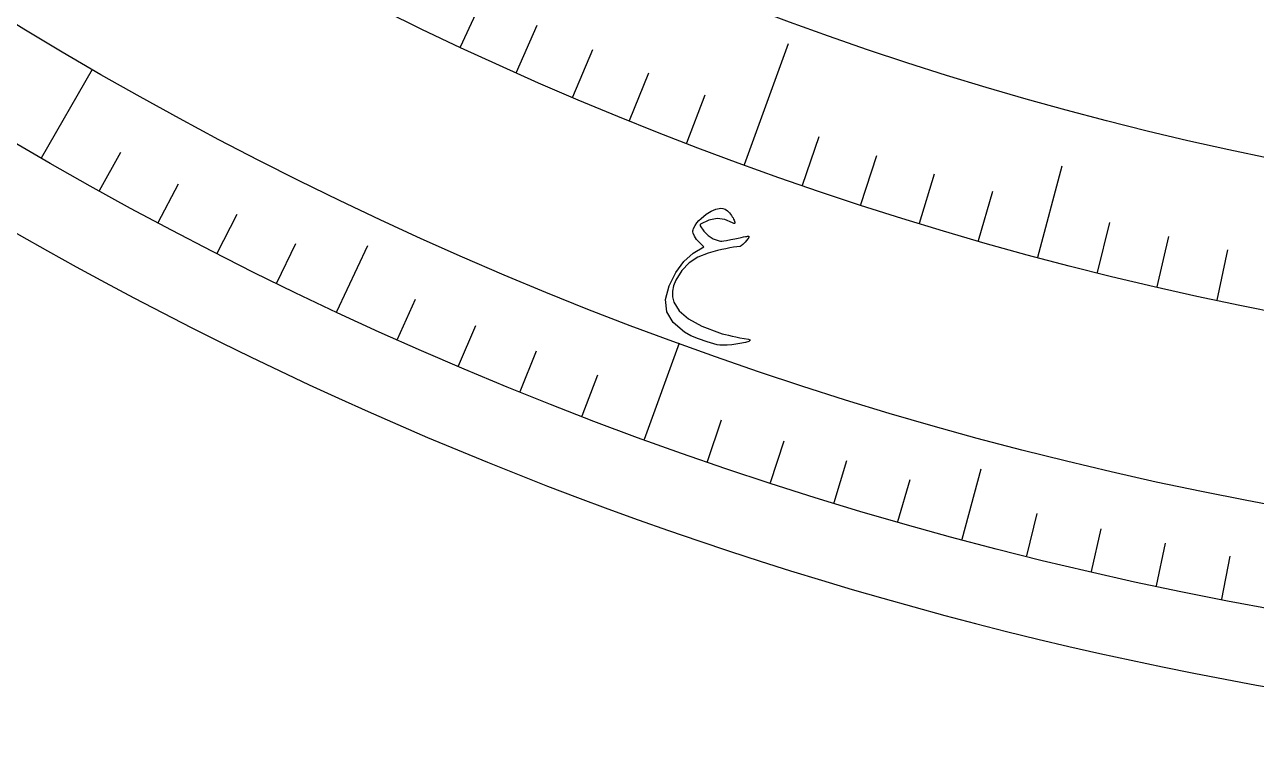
# Model space of a CAD drawing. Header units: millimetres. Extents: x -62 to 62, y -62 to 70.
# Drawn here: x -30.65 to -11.04, y -62 to -50.5 of the extents above; entities that cross this region are included whole.
import ezdxf

# ---------------------------------------------------------------- set-up
doc = ezdxf.new("R2010")
doc.units = ezdxf.units.MM
for name, color, linetype in [('CUT_OUTER', 1, 'Continuous'), ('ENGRAVE', 7, 'Continuous'), ('ENGRAVE_FINE', 8, 'Continuous'), ('TEXT', 5, 'Continuous')]:
    doc.layers.add(name, color=color, linetype=linetype)

msp = doc.modelspace()

# ---------------------------------------------------------------- linework, layer by layer
at = {"layer": 'CUT_OUTER'}
msp.add_arc((0.0001, -0.0001), 61.9999, 178.792518, 0.351695, dxfattribs=at)
at = {"layer": 'ENGRAVE'}
for points in [[(-23.7131, -50.8529), (-23.079, -49.4931)], [(-19.1908, -52.7262), (-18.491, -50.8035)], [(-30.38, -52.6197), (-29.5663, -51.2102)], [(-14.5223, -54.1981), (-14.134, -52.7488)], [(-25.6783, -55.0673), (-25.187, -54.0137)], [(-20.7811, -57.0957), (-20.2245, -55.5664)], [(-15.7258, -58.6897), (-15.425, -57.5668)]]:
    msp.add_lwpolyline(points, dxfattribs=at)
for radius in [60.76, 60.76, 59.1325, 56.11, 56.11, 53.723]:
    msp.add_circle((0, 0), radius, dxfattribs=at)
at = {"layer": 'ENGRAVE_FINE'}
for points in [[(-22.822, -51.259), (-22.4891, -50.5114)], [(-21.9239, -51.6495), (-21.6041, -50.8962)], [(-21.0192, -52.0243), (-20.7126, -51.2655)], [(-20.108, -52.3832), (-19.8147, -51.6192)], [(-18.2676, -53.053), (-18.0012, -52.2792)], [(-29.457, -53.1419), (-29.1189, -52.5318)], [(-17.3389, -53.3638), (-17.086, -52.5854)], [(-16.405, -53.6583), (-16.1657, -52.8756)], [(-28.5251, -53.6479), (-28.1976, -53.032)], [(-15.466, -53.9364), (-15.2404, -53.1497)], [(-27.5845, -54.1376), (-27.2678, -53.5161)], [(-13.5742, -54.4433), (-13.3762, -53.6492)], [(-12.622, -54.6719), (-12.4379, -53.8745)], [(-26.6354, -54.6107), (-26.3297, -53.9838)], [(-11.6659, -54.8839), (-11.4958, -54.0833)], [(-24.7133, -55.507), (-24.4296, -54.8698)], [(-23.7408, -55.9299), (-23.4683, -55.2878)], [(-22.7611, -56.3357), (-22.4998, -55.689)], [(-21.7744, -56.7243), (-21.5245, -56.0732)], [(-19.7815, -57.4497), (-19.5544, -56.7902)], [(-18.7759, -57.7862), (-18.5603, -57.1228)], [(-17.7645, -58.1051), (-17.5606, -57.4381)], [(-16.7477, -58.4063), (-16.5555, -57.7358)], [(-14.6992, -58.9552), (-14.5304, -58.2784)], [(-13.668, -59.2027), (-13.5111, -58.5231)], [(-12.6327, -59.4322), (-12.4877, -58.75)], [(-11.5936, -59.6437), (-11.4605, -58.959)]]:
    msp.add_lwpolyline(points, dxfattribs=at)
at = {"layer": 'TEXT'}
msp.add_lwpolyline([(-19.569, -53.4221), (-19.5331, -53.4251), (-19.4978, -53.4386), (-19.4631, -53.4626), (-19.4289, -53.4971), (-19.4124, -53.5174), (-19.3977, -53.5373), (-19.3848, -53.5566), (-19.3735, -53.5755), (-19.364, -53.5938), (-19.3561, -53.6113), (-19.3498, -53.628), (-19.3452, -53.6441), (-19.3435, -53.6587), (-19.3488, -53.6654), (-19.3609, -53.6643), (-19.38, -53.6553), (-19.5019, -53.6016), (-19.6276, -53.5867), (-19.7574, -53.6106), (-19.8914, -53.6733), (-19.8965, -53.6788), (-19.8989, -53.6855), (-19.8985, -53.6936), (-19.8953, -53.703), (-19.8401, -53.7887), (-19.7713, -53.8573), (-19.6889, -53.9086), (-19.5931, -53.9427), (-19.5746, -53.9455), (-19.5495, -53.9454), (-19.5176, -53.9423), (-19.4791, -53.9363), (-19.4076, -53.9216), (-19.3445, -53.9086), (-19.2898, -53.8972), (-19.2435, -53.8876), (-19.2055, -53.8798), (-19.1758, -53.8737), (-19.1545, -53.8694), (-19.1415, -53.8669), (-19.1244, -53.8675), (-19.1177, -53.8747), (-19.1213, -53.8888), (-19.1353, -53.9095), (-19.1793, -53.9613), (-19.215, -53.9988), (-19.2424, -54.0221), (-19.2615, -54.031), (-19.3122, -54.0362), (-19.3666, -54.0437), (-19.4247, -54.0536), (-19.4866, -54.0658), (-19.5521, -54.0803), (-19.6214, -54.0971), (-19.6945, -54.1162), (-19.7714, -54.1376), (-19.9334, -54.2009), (-20.0731, -54.2934), (-20.1905, -54.4152), (-20.2853, -54.5665), (-20.3201, -54.6551), (-20.3365, -54.7434), (-20.3345, -54.8314), (-20.3141, -54.9189), (-20.2326, -55.0561), (-20.0845, -55.1833), (-19.8698, -55.3), (-19.5885, -55.4053), (-19.5438, -55.4181), (-19.4954, -55.431), (-19.4432, -55.444), (-19.3872, -55.4571), (-19.3276, -55.47), (-19.2644, -55.4827), (-19.1976, -55.495), (-19.1272, -55.507), (-19.1153, -55.5098), (-19.1071, -55.5134), (-19.1024, -55.5178), (-19.1013, -55.523), (-19.1194, -55.5408), (-19.1735, -55.5586), (-19.2637, -55.5763), (-19.39, -55.5937), (-19.4657, -55.6009), (-19.5307, -55.6032), (-19.5848, -55.6006), (-19.6282, -55.5932), (-19.7842, -55.5504), (-19.9226, -55.5027), (-20.0435, -55.4502), (-20.1468, -55.3931), (-20.3256, -55.2425), (-20.4258, -55.0693), (-20.4476, -54.8737), (-20.3913, -54.6561), (-20.2851, -54.4451), (-20.1576, -54.2716), (-20.009, -54.1354), (-19.8394, -54.0363), (-19.9029, -53.9745), (-19.952, -53.9173), (-19.9865, -53.8647), (-20.0066, -53.8169), (-20.0104, -53.7993), (-20.0107, -53.7814), (-20.0077, -53.7632), (-20.0013, -53.7448), (-19.9758, -53.6984), (-19.9475, -53.6561), (-19.9162, -53.6179), (-19.8819, -53.5837), (-19.8013, -53.5192), (-19.7222, -53.4708), (-19.6449, -53.4384), (-19.569, -53.4221)], close=True, dxfattribs=at)

doc.saveas('drawing.dxf')
